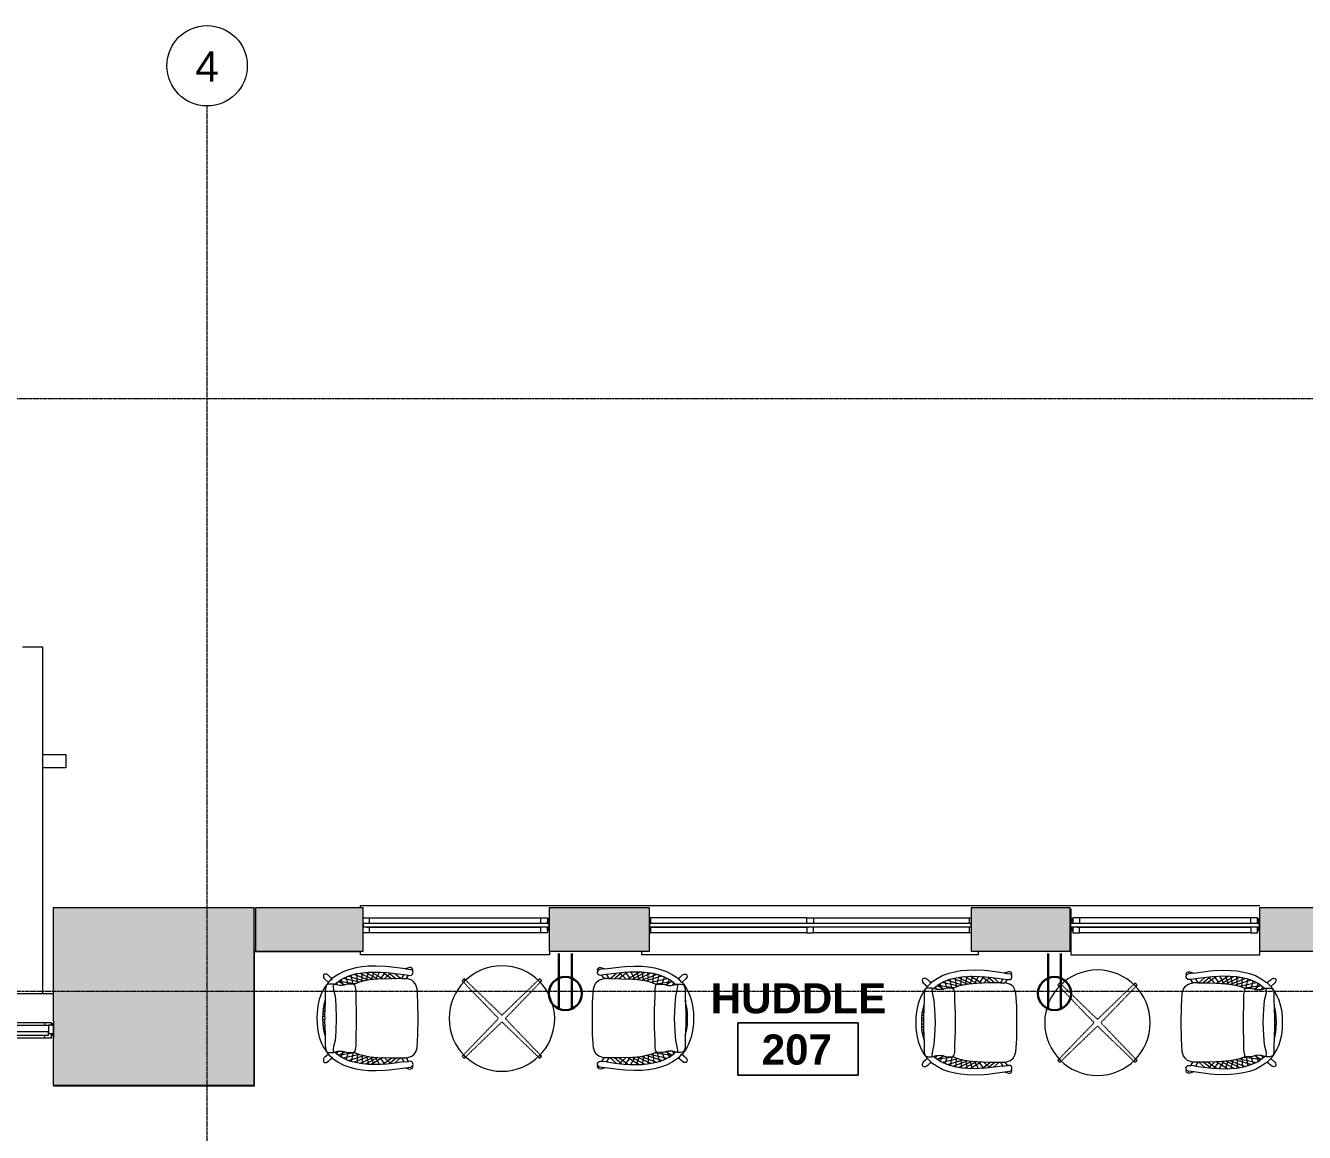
# Model space of a CAD drawing. Header units: inches. Extents: x 29752 to 31446, y 4278 to 5722.
# Drawn here: x 30142.2 to 30523.9, y 5391.6 to 5722.1 of the extents above; entities that cross this region are included whole.
import ezdxf

# ---------------------------------------------------------------- set-up
doc = ezdxf.new("R2010")
doc.units = ezdxf.units.IN
doc.header["$MEASUREMENT"] = 0
doc.linetypes.add('Dash', pattern=[0.25, 0.125, -0.125])
doc.linetypes.add('Grid Line 1_2_', pattern=[0.875, 0.5, -0.125, 0.125, -0.125])
for name, color, linetype, lineweight in [('1900 Duke Street_2nd Flr_LINKED_dwg', 8, 'Continuous', 9), ('A-ANNO-NOTE', 131, 'Continuous', 30), ('A-AREA-IDEN', 2, 'Continuous', 9), ('A-GLAZ-CURT', 52, 'Continuous', 9), ('A-GLAZ-CWMG', 51, 'Continuous', 9), ('A-WALL', 113, 'Continuous', 13), ('A-WALL-PATT', 111, 'Continuous', 13), ('AE-GLAZING', 7, 'Continuous', 9), ('AE-Overhead', 7, 'Continuous', 9), ('AE-SILL', 7, 'Continuous', 9), ('AE-WALLS-PATT', 7, 'Continuous', 9), ('AE-WALLS-TENANT', 7, 'Continuous', 9), ('I-FURN', 30, 'Continuous', 9), ('I-FURN-HDLN', 30, 'Dash', 9), ('S-GRID', 1, 'Continuous', 9), ('S-GRID-IDEN', 1, 'Continuous', 9)]:
    doc.layers.add(name, color=color, linetype=linetype, lineweight=lineweight)
doc.styles.add('Swis721 Lt BT', font='swissl.ttf', dxfattribs={"height": 9})
doc.styles.add('Swis721 Lt BT_B', font='', dxfattribs={"height": 9})
doc.styles.get('Swis721 Lt BT_B').set_extended_font_data('Swis721 Lt BT', bold=True)

# ---------------------------------------------------------------- blocks, each defined once
blk = doc.blocks.new('1900 Duke Street_2nd Flr_LINKED_dwg-5565117-FIRST FLOOR POWER _ SIGNAL')
at = {"layer": 'AE-WALLS-PATT'}
blk.add_hatch(color=256, dxfattribs=at).paths.add_polyline_path([(1097.81, 1026.7), (1111.94, 1026.7), (1111.94, 1066.87), (1112.25, 1066.92), (1112.25, 1079.62), (1111.88, 1079.62), (1111.85, 1026.92), (1052, 1026.92), (1052, 1026.7), (1091.63, 1026.7)], flags=0)
h = blk.add_hatch(color=256, dxfattribs=at)
h.paths.add_polyline_path([(1328, 1066.87), (1355.62, 1066.87), (1355.62, 1074.17), (1355.47, 1074.17), (1355.47, 1066.92), (1328, 1066.92)], flags=0)
h.paths.add_polyline_path([(1355.47, 1075.17), (1355.62, 1075.17), (1355.62, 1079.62), (1355.47, 1079.62)], flags=0)
at = {"layer": 'AE-GLAZING'}
for p, q in [((1144.38, 1076.87), (1146.25, 1076.87)), ((1278.81, 1076.87), (1325.38, 1076.87)), ((1145.5, 1074.12), (1146.25, 1074.12)), ((1198.13, 1074.12), (1197.38, 1074.12)), ((1199.4, 1075.17), (1199.92, 1075.17)), ((1199.72, 1074.17), (1199.4, 1073.06)), ((1199.92, 1073.34), (1199.69, 1074.17)), ((1230.25, 1074.12), (1229.88, 1074.12)), ((1325.88, 1074.12), (1325.38, 1074.12)), ((1356.22, 1075.17), (1355.62, 1075.17)), ((1355.94, 1074.17), (1355.62, 1073.06)), ((1355.91, 1074.17), (1356.22, 1073.06)), ((1357.5, 1074.12), (1358.25, 1074.12)), ((1410.13, 1074.12), (1409.38, 1074.12)), ((1411.4, 1075.17), (1411.9, 1075.17)), ((1411.72, 1074.17), (1411.4, 1073.06)), ((1411.9, 1073.42), (1411.69, 1074.17)), ((1146.25, 1072.37), (1144.38, 1072.37)), ((1276.81, 1072.37), (1230.25, 1072.37)), ((1409.38, 1072.37), (1411.38, 1072.37)), ((1051.58, 1042.33), (1051.4, 1041.72)), ((1052, 1041.72), (1051.83, 1042.33)), ((1049.38, 1041.03), (1051.38, 1041.03))]:
    blk.add_line(p, q, dxfattribs=at)
at = {"layer": 'AE-GLAZING', "flags": 128}
for points in [[(1146.25, 1075.17), (1146.25, 1076.87), (1197.38, 1076.87), (1197.38, 1075.17)], [(1197.38, 1076.87), (1199.38, 1076.87), (1199.38, 1075.17)], [(1230.25, 1075.17), (1230.25, 1076.87), (1229.88, 1076.87)], [(1276.81, 1075.17), (1276.81, 1076.87), (1230.25, 1076.87)], [(1276.81, 1076.87), (1278.81, 1076.87), (1278.81, 1075.17)], [(1325.38, 1075.17), (1325.38, 1076.87), (1325.88, 1076.87)], [(1358.25, 1076.87), (1356.25, 1076.87), (1356.25, 1075.17)], [(1409.38, 1075.17), (1409.38, 1076.87), (1358.25, 1076.87), (1358.25, 1075.17)], [(1411.38, 1075.17), (1411.38, 1076.87), (1409.38, 1076.87)], [(1199.38, 1074.17), (1199.38, 1072.37), (1197.38, 1072.37), (1146.25, 1072.37), (1146.25, 1074.12), (1197.38, 1074.12), (1197.38, 1072.37)], [(1199.92, 1073.06), (1199.4, 1073.06), (1199.4, 1074.17)], [(1229.88, 1072.37), (1230.25, 1072.37), (1230.25, 1074.12), (1276.81, 1074.12), (1277.31, 1074.12)], [(1276.81, 1074.12), (1276.81, 1072.37), (1278.81, 1072.37), (1278.81, 1074.12)], [(1325.38, 1072.37), (1325.38, 1074.12), (1278.81, 1074.12), (1278.31, 1074.12)], [(1355.62, 1074.17), (1355.62, 1073.06), (1356.22, 1073.06), (1356.22, 1074.17)], [(1356.25, 1074.17), (1356.25, 1072.37), (1358.25, 1072.37), (1358.25, 1074.12), (1409.38, 1074.12), (1409.38, 1072.37), (1358.25, 1072.37)], [(1411.9, 1073.06), (1411.4, 1073.06), (1411.4, 1074.17)], [(1325.88, 1072.37), (1325.38, 1072.37), (1278.81, 1072.37)], [(996.25, 1042.33), (996.25, 1041.03), (998.25, 1041.03), (1049.38, 1041.03), (1049.38, 1041.83)], [(1049.38, 1044.83), (1049.38, 1045.53), (998.25, 1045.53), (998.25, 1044.83)], [(1051.38, 1044.83), (1051.38, 1045.53), (1049.38, 1045.53)], [(1052, 1041.72), (1051.4, 1041.72), (1051.4, 1042.33)]]:
    blk.add_lwpolyline(points, dxfattribs=at)
for points in [[(1411.38, 1074.17), (1411.38, 1072.37)], [(1051.38, 1042.33), (1051.38, 1041.03)]]:
    blk.add_lwpolyline(points, close=True, dxfattribs=at)
at = {"layer": 'AE-GLAZING'}
for centre, start, end in [((1199.71, 1077.35), 237.6384, 289.7287), ((1199.71, 1077.18), 237.6384, 289.7287), ((1199.71, 1076.99), 237.6384, 289.7287), ((1355.91, 1077.35), 242.9414, 302.3616), ((1355.91, 1077.18), 242.9414, 302.3616), ((1355.91, 1076.99), 242.9414, 302.3616), ((1411.71, 1077.35), 237.6384, 287.7404), ((1411.71, 1077.18), 237.6384, 287.7404), ((1411.71, 1076.99), 237.6384, 287.7404), ((1199.71, 1076.76), 237.6384, 289.7287), ((1355.91, 1076.76), 242.9414, 302.3616), ((1411.71, 1076.76), 237.6384, 287.7404), ((1051.71, 1046), 237.6384, 297.0586), ((1051.71, 1045.84), 237.6384, 297.0586), ((1051.71, 1045.64), 237.6384, 297.0586), ((1051.71, 1045.42), 237.6384, 253.9341), ((1051.71, 1045.42), 286.438, 297.0586)]:
    blk.add_arc(centre, 0.631, start, end, dxfattribs=at)
for centre in [(1199.63, 1075.67), (1356, 1075.67)]:
    blk.add_ellipse(centre, major_axis=(0, 0.333), ratio=0.724983, dxfattribs=at)
for start_param, end_param in [(0, 4.876802), (5.083746, 6.283185)]:
    blk.add_ellipse((1411.68, 1075.67), major_axis=(0, 0.333), ratio=0.724983, start_param=start_param, end_param=end_param, dxfattribs=at)
at = {"layer": 'AE-Overhead', "flags": 128}
for points in [[(1042.69, 1157.79), (1048.69, 1157.79), (1048.69, 1054.28)], [(1048.69, 1125.64), (1055.69, 1125.64), (1055.69, 1121.64), (1048.69, 1121.64)]]:
    blk.add_lwpolyline(points, dxfattribs=at)
at = {"layer": 'AE-SILL'}
blk.add_line((995.81, 1054.28), (1051.88, 1054.28), dxfattribs=at)
at = {"layer": 'AE-SILL', "flags": 128}
for points in [[(1143.63, 1079.92), (1143.63, 1080.62), (1412, 1080.62)], [(1200, 1066.87), (1200, 1065.87), (1143.63, 1065.87), (1143.63, 1066.87)], [(1328, 1066.87), (1328, 1065.87), (1227.62, 1065.87), (1227.62, 1066.87)], [(1355.62, 1066.87), (1355.62, 1065.87), (1412, 1065.87), (1412, 1066.87)]]:
    blk.add_lwpolyline(points, dxfattribs=at)
at = {"layer": 'AE-WALLS-TENANT'}
for p, q in [((1112.25, 1079.62), (1111.88, 1079.62)), ((1355.62, 1074.17), (1355.62, 1066.87)), ((1227.62, 1066.87), (1200, 1066.87)), ((1355.62, 1066.87), (1328, 1066.87))]:
    blk.add_line(p, q, dxfattribs=at)
at = {"layer": 'AE-WALLS-TENANT', "flags": 128}
for points in [[(1355.47, 1079.62), (1355.62, 1079.62), (1355.62, 1075.17)], [(1111.94, 1026.7), (1111.94, 1066.87), (1143.63, 1066.87)], [(1471.94, 1061), (1471.94, 1040.75), (1443.69, 1040.75), (1443.69, 1066.87), (1412, 1066.87)], [(1052, 1026.92), (1052, 1026.7), (1111.94, 1026.7)]]:
    blk.add_lwpolyline(points, dxfattribs=at)
blk = doc.blocks.new('Table-Coffee-Teknion-BBCTC_Cosmos_Round-R2013 - 17 3_4_ High-6290376-FIRST FLOOR POWER _ SIGNAL')
at = {"layer": 'I-FURN'}
for p, q in [((-10.81, 11.45), (-11.24, 11.86)), ((11.24, 11.86), (10.81, 11.45)), ((-11.85, 11.25), (-11.44, 10.83)), ((11.44, 10.83), (11.85, 11.25)), ((-11.44, -10.83), (-11.85, -11.25)), ((-11.24, -11.86), (-10.81, -11.45)), ((11.81, -11.29), (11.41, -10.86)), ((10.82, -11.45), (11.24, -11.86))]:
    blk.add_line(p, q, dxfattribs=at)
for radius, start, end in [(15.75, 0, 180), (16.34, 133.4535, 136.4655), (15.75, 133.359, 136.5603), (16.34, 43.5345, 46.5404), (15.75, 43.4397, 46.635), (15.75, 180, 360), (16.34, 223.5345, 226.5404), (15.75, 223.4397, 226.635), (15.75, 313.3594, 316.3973), (16.34, 313.4535, 316.3027)]:
    blk.add_arc((0, 0), radius, start, end, dxfattribs=at)
at = {"layer": 'I-FURN-HDLN'}
for p, q in [((-11.24, 11.86), (-0.14, 1.13)), ((0.14, 1.13), (11.24, 11.86)), ((-1.13, 0.14), (-11.85, 11.25)), ((11.85, 11.25), (1.13, 0.14)), ((-11.85, -11.25), (-1.13, -0.13)), ((-0.14, -1.13), (-11.24, -11.86)), ((11.24, -11.86), (0.14, -1.14)), ((1.14, -0.14), (11.81, -11.29))]:
    blk.add_line(p, q, dxfattribs=at)
for centre, start, end in [((-1.29, 0), 319.2979, 41.4043), ((0, 1.29), 228.5957, 311.4043), ((1.29, 0), 138.6476, 223.7627), ((0, -1.29), 47.5735, 131.4196)]:
    blk.add_arc(centre, 0.206, start, end, dxfattribs=at)
blk = doc.blocks.new('HermanMiller_Collection_CrosshatchLoungeChair - Lounge Chair Ash Frame-6145814-FIRST FLOOR POWER _ SIGNAL')
at = {"layer": 'I-FURN'}
for p, q in [((-4.69, 15.44), (-6.56, 15.12)), ((-2.82, 15.61), (-4.69, 15.44)), ((-0.47, 15.65), (-2.82, 15.61)), ((2.19, 15.55), (-0.47, 15.65)), ((3.35, 15.46), (2.19, 15.55)), ((8.29, 14.83), (3.35, 15.46)), ((-16.19, 12.95), (-16.24, 12.58)), ((-16.24, 12.58), (-16.16, 12.24)), ((-16.06, 13.13), (-16.19, 12.95)), ((-16.16, 12.24), (-15.97, 11.91)), ((-15.88, 13.23), (-16.06, 13.13)), ((-15.97, 11.91), (-14.73, 10.77)), ((-15.57, 13.27), (-15.88, 13.23)), ((-15.3, 13.24), (-15.57, 13.27)), ((-14.89, 13), (-15.3, 13.24)), ((-14.41, 12.57), (-14.89, 13)), ((-14.09, 12.28), (-14.41, 12.57)), ((-14.11, 11.44), (-13.5, 11.98)), ((-14.09, 12.28), (-13.61, 11.86)), ((-13.5, 11.98), (-14.09, 12.28)), ((-13.38, 12.1), (-13.5, 11.98)), ((-11.84, 13.14), (-13.38, 12.1)), ((-12.28, 10.69), (-10.91, 11.67)), ((-10.11, 14.07), (-11.84, 13.14)), ((-10.32, 9.89), (-10.95, 11.64)), ((-10.91, 11.67), (-9.35, 12.45)), ((-5.5, 10.89), (-10.32, 11.96)), ((-8.33, 14.68), (-10.11, 14.07)), ((-8.84, 10.29), (-9.47, 12.39)), ((-9.35, 12.45), (-8, 12.96)), ((-8.74, 12.65), (-4.08, 11.2)), ((-6.56, 15.12), (-8.33, 14.68)), ((-8, 12.96), (-6.16, 13.41)), ((-7.37, 10.19), (-7.91, 12.98)), ((-2.66, 11.47), (-7.08, 13.18)), ((-6.07, 10.63), (-6.29, 13.38)), ((-6.16, 13.41), (-4.45, 13.68)), ((-5.4, 13.53), (-1.32, 11.62)), ((-4.75, 11.06), (-4.57, 13.66)), ((-4.45, 13.68), (-2.74, 13.83)), ((-2.35, 11.53), (-4.09, 11.2)), ((0.04, 11.74), (-3.65, 13.75)), ((-3.38, 11.33), (-2.81, 13.82)), ((-2.74, 13.83), (-0.72, 13.88)), ((-0.04, 11.74), (-2.35, 11.53)), ((-1.21, 13.87), (-1.99, 11.59)), ((1.47, 11.8), (-1.95, 13.85)), ((-0.72, 13.88), (0.89, 13.84)), ((0.54, 13.85), (-0.67, 11.72)), ((3.52, 11.88), (-0.04, 11.74)), ((2.14, 13.76), (0.76, 11.88)), ((0.89, 13.84), (2.65, 13.73)), ((1.53, 13.8), (4.14, 11.89)), ((3.91, 13.59), (2.02, 11.82)), ((2.65, 13.73), (4.43, 13.53)), ((3.31, 13.65), (5.45, 11.89)), ((7.07, 11.9), (3.52, 11.88)), ((4.43, 13.53), (7.79, 13.1)), ((6.74, 11.9), (4.95, 13.46)), ((7.79, 13.1), (7.07, 11.9)), ((7.07, 11.9), (8.52, 11.91)), ((7.79, 13.1), (9.15, 12.93)), ((9.45, 15.21), (8.29, 14.83)), ((8.29, 14.83), (9.88, 14.63)), ((8.52, 11.91), (9.15, 12.93)), ((8.64, 11.91), (8.52, 11.91)), ((10.13, 11.42), (8.64, 11.91)), ((9.15, 12.93), (9.63, 12.87)), ((9.94, 15.19), (9.45, 15.21)), ((9.63, 12.87), (10.01, 12.94)), ((10.18, 14.49), (9.88, 14.63)), ((10.19, 15.06), (9.94, 15.19)), ((10.01, 12.94), (10.35, 13.24)), ((10.18, 14.49), (10.4, 14.2)), ((10.33, 14.95), (10.19, 15.06)), ((10.4, 14.88), (10.33, 14.95)), ((10.35, 13.24), (10.49, 13.54)), ((10.5, 14.53), (10.4, 14.88)), ((10.4, 14.2), (10.49, 14.47)), ((10.42, 14.16), (10.4, 14.2)), ((10.52, 13.86), (10.42, 14.16)), ((10.49, 14.47), (10.5, 14.53)), ((10.49, 13.54), (10.52, 13.86)), ((-16.57, 8.01), (-16.99, 7.03)), ((-16.27, 8.56), (-16.57, 8.01)), ((-15.65, 9.61), (-16.27, 8.56)), ((-15.64, 8.76), (-15.67, 8.36)), ((-15.67, 8.36), (-15.67, 6.5)), ((-14.85, 10.65), (-15.65, 9.61)), ((-15.53, 9.43), (-15.64, 8.76)), ((-15.3, 10.01), (-15.53, 9.43)), ((-15.03, 10.16), (-15.3, 10.01)), ((-14.38, 10.28), (-15.03, 10.16)), ((-14.73, 10.77), (-14.85, 10.65)), ((-14.73, 10.77), (-14.11, 11.44)), ((-13.68, 10.3), (-14.38, 10.28)), ((-13.37, 10.29), (-13.68, 10.3)), ((-13, 10.22), (-13.37, 10.29)), ((-13.26, 10.03), (-13.37, 9.84)), ((-13.37, 9.84), (-13.37, 9.58)), ((-13.37, 9.58), (-13.32, 9.2)), ((-13.32, 9.2), (-13.2, 8.52)), ((-13.03, 10.17), (-13.26, 10.03)), ((-13.2, 8.52), (-12.77, 6.65)), ((-12.87, 10.2), (-13.03, 10.17)), ((-13, 10.22), (-12.84, 10.17)), ((-12.84, 10.17), (-12.28, 10.69)), ((-11.91, 9.91), (-12.84, 10.17)), ((-12.25, 10.01), (-12.74, 10.27)), ((-11.93, 9.95), (-12.31, 10.66)), ((-11.38, 9.88), (-11.91, 9.91)), ((-11.75, 11.07), (-9.83, 10.06)), ((-6.69, 10.39), (-11.75, 11.07)), ((-10.62, 9.86), (-11.38, 9.88)), ((-10.13, 9.95), (-10.62, 9.86)), ((-9.58, 10.15), (-10.13, 9.95)), ((-8.94, 10.29), (-9.58, 10.15)), ((-8.25, 10.3), (-8.94, 10.29)), ((-7.24, 10.18), (-8.25, 10.3)), ((-5.43, 10.88), (-7.24, 10.18)), ((-7.24, 10.18), (-6.98, 10.03)), ((-6.98, 10.03), (-6.87, 9.81)), ((-6.87, 9.81), (-6.73, 9.43)), ((-6.73, 9.43), (-6.63, 8.77)), ((-6.63, 8.77), (-6.6, 8.38)), ((-6.6, 8.38), (-6.6, 6.33)), ((-4.09, 11.2), (-5.43, 10.88)), ((10.87, 10.76), (10.13, 11.42)), ((11.32, 10.05), (10.87, 10.76)), ((11.7, 8.85), (11.32, 10.05)), ((11.95, 4.92), (11.7, 8.85)), ((-17.88, 3.83), (-18.12, 1.72)), ((-17.46, 5.72), (-17.88, 3.83)), ((-16.99, 7.03), (-17.46, 5.72)), ((-16.25, 2.86), (-16.02, 4.13)), ((-16.08, 3.83), (-15.76, 3.96)), ((-16.02, 4.13), (-15.71, 5.33)), ((-15.73, 4.72), (-15.86, 0.91)), ((-15.83, 4.87), (-15.73, 4.77)), ((-15.67, 6.5), (-15.73, 4.72)), ((-15.71, 5.33), (-15.73, 4.72)), ((-12.77, 6.65), (-12.57, 3.99)), ((-12.57, 3.99), (-12.39, 0.06)), ((-6.6, 6.33), (-6.53, 5.07)), ((-6.53, 5.07), (-6.46, 2.33)), ((12.01, 0.06), (11.95, 4.92)), ((-18.12, 1.72), (-18.15, 0.06)), ((-18.15, 0.06), (-18.12, -1.59)), ((-16.41, 0.06), (-16.35, 1.59)), ((-16.35, -1.47), (-16.41, 0.06)), ((-15.85, 0.65), (-16.39, 0.45)), ((-16.36, 1.47), (-15.85, 1.15)), ((-16.35, 1.59), (-16.25, 2.86)), ((-16.31, 2.11), (-15.81, 2.35)), ((-16.18, 3.23), (-15.79, 2.95)), ((-15.86, 0.91), (-15.84, 0.06)), ((-15.84, 0.06), (-15.86, -0.78)), ((-12.39, 0.06), (-12.57, -3.87)), ((-6.46, 2.33), (-6.43, 0.06)), ((-6.43, 0.06), (-6.46, -2.21)), ((11.95, -4.8), (12.01, 0.06)), ((-18.12, -1.59), (-17.88, -3.71)), ((-17.88, -3.71), (-17.46, -5.6)), ((-15.85, -0.53), (-16.39, -0.33)), ((-16.36, -1.35), (-15.85, -1.03)), ((-16.25, -2.74), (-16.35, -1.47)), ((-16.31, -1.99), (-15.81, -2.23)), ((-16.02, -4.01), (-16.25, -2.74)), ((-16.18, -3.11), (-15.79, -2.82)), ((-16.08, -3.71), (-15.76, -3.84)), ((-15.86, -0.78), (-15.73, -4.6)), ((-6.46, -2.21), (-6.53, -4.94)), ((-17.46, -5.6), (-16.99, -6.91)), ((-16.99, -6.91), (-16.57, -7.88)), ((-15.71, -5.21), (-16.02, -4.01)), ((-15.83, -4.74), (-15.73, -4.64)), ((-15.73, -4.6), (-15.71, -5.21)), ((-15.71, -5.21), (-15.67, -6.38)), ((-15.67, -6.38), (-15.67, -8.24)), ((-12.77, -6.52), (-13.2, -8.39)), ((-12.57, -3.87), (-12.77, -6.52)), ((-6.53, -4.94), (-6.6, -6.21)), ((-6.6, -6.21), (-6.6, -8.25)), ((11.7, -8.73), (11.95, -4.8)), ((-16.57, -7.88), (-16.27, -8.44)), ((-16.27, -8.44), (-15.65, -9.49)), ((-14.73, -10.65), (-15.97, -11.79)), ((-15.67, -8.24), (-15.64, -8.63)), ((-15.65, -9.49), (-14.85, -10.52)), ((-15.64, -8.63), (-15.53, -9.31)), ((-15.53, -9.31), (-15.3, -9.89)), ((-15.3, -9.89), (-15.03, -10.04)), ((-15.03, -10.04), (-14.38, -10.15)), ((-14.85, -10.52), (-14.73, -10.65)), ((-14.11, -11.32), (-14.73, -10.65)), ((-14.38, -10.15), (-13.68, -10.18)), ((-13.5, -11.86), (-14.11, -11.32)), ((-13.68, -10.18), (-13.37, -10.16)), ((-13.32, -9.08), (-13.37, -9.45)), ((-13.37, -9.45), (-13.37, -9.72)), ((-13.37, -9.72), (-13.26, -9.91)), ((-13.37, -10.16), (-13, -10.1)), ((-13.2, -8.39), (-13.32, -9.08)), ((-13.26, -9.91), (-13.03, -10.05)), ((-13.03, -10.05), (-12.87, -10.08)), ((-12.84, -10.05), (-11.91, -9.79)), ((-12.28, -10.57), (-12.84, -10.05)), ((-12.25, -9.89), (-12.74, -10.15)), ((-11.93, -9.83), (-12.31, -10.54)), ((-10.91, -11.55), (-12.28, -10.57)), ((-11.91, -9.79), (-11.38, -9.76)), ((-11.75, -10.94), (-9.83, -9.94)), ((-6.69, -10.27), (-11.75, -10.94)), ((-11.38, -9.76), (-10.62, -9.74)), ((-10.32, -9.77), (-10.95, -11.52)), ((-10.62, -9.74), (-10.13, -9.82)), ((-5.5, -10.76), (-10.32, -11.84)), ((-10.13, -9.82), (-9.58, -10.03)), ((-9.58, -10.03), (-8.94, -10.17)), ((-8.84, -10.17), (-9.47, -12.27)), ((-8.94, -10.17), (-8.25, -10.18)), ((-8.74, -12.53), (-4.08, -11.08)), ((-8.25, -10.18), (-7.24, -10.05)), ((-7.37, -10.07), (-7.91, -12.86)), ((-6.98, -9.91), (-7.24, -10.05)), ((-7.24, -10.05), (-5.43, -10.76)), ((-2.66, -11.35), (-7.08, -13.06)), ((-6.87, -9.68), (-6.98, -9.91)), ((-6.73, -9.31), (-6.87, -9.68)), ((-6.63, -8.65), (-6.73, -9.31)), ((-6.6, -8.25), (-6.63, -8.65)), ((-6.07, -10.51), (-6.29, -13.25)), ((-5.43, -10.76), (-4.09, -11.07)), ((-4.75, -10.94), (-4.57, -13.54)), ((-4.09, -11.07), (-2.35, -11.41)), ((-3.38, -11.21), (-2.81, -13.7)), ((-2.35, -11.41), (-0.04, -11.62)), ((8.64, -11.78), (10.13, -11.29)), ((10.13, -11.29), (10.87, -10.64)), ((10.87, -10.64), (11.32, -9.93)), ((11.32, -9.93), (11.7, -8.73)), ((-16.16, -12.12), (-16.24, -12.46)), ((-16.24, -12.46), (-16.19, -12.83)), ((-16.19, -12.83), (-16.06, -13.01)), ((-15.97, -11.79), (-16.16, -12.12)), ((-16.06, -13.01), (-15.88, -13.11)), ((-15.88, -13.11), (-15.57, -13.14)), ((-15.57, -13.14), (-15.3, -13.12)), ((-15.3, -13.12), (-14.89, -12.88)), ((-14.89, -12.88), (-14.41, -12.45)), ((-14.41, -12.45), (-14.09, -12.16)), ((-14.09, -12.16), (-13.61, -11.74)), ((-14.09, -12.16), (-13.5, -11.86)), ((-13.5, -11.86), (-13.38, -11.97)), ((-13.38, -11.97), (-11.84, -13.02)), ((-11.84, -13.02), (-10.11, -13.94)), ((-9.35, -12.33), (-10.91, -11.55)), ((-10.11, -13.94), (-8.33, -14.56)), ((-8, -12.83), (-9.35, -12.33)), ((-8.33, -14.56), (-6.56, -15)), ((-6.16, -13.28), (-8, -12.83)), ((-6.56, -15), (-4.69, -15.31)), ((-4.45, -13.56), (-6.16, -13.28)), ((-5.4, -13.41), (-1.32, -11.5)), ((-2.74, -13.71), (-4.45, -13.56)), ((0.04, -11.62), (-3.65, -13.63)), ((-0.72, -13.76), (-2.74, -13.71)), ((-1.21, -13.75), (-1.99, -11.46)), ((1.47, -11.68), (-1.95, -13.73)), ((0.89, -13.71), (-0.72, -13.76)), ((0.54, -13.72), (-0.67, -11.6)), ((-0.04, -11.62), (3.52, -11.76)), ((2.14, -13.64), (0.76, -11.76)), ((2.65, -13.61), (0.89, -13.71)), ((1.53, -13.68), (4.14, -11.76)), ((3.91, -13.46), (2.02, -11.7)), ((4.43, -13.4), (2.65, -13.61)), ((3.31, -13.53), (5.45, -11.77)), ((3.35, -15.33), (8.29, -14.71)), ((3.52, -11.76), (7.07, -11.78)), ((7.79, -12.98), (4.43, -13.4)), ((6.74, -11.78), (4.95, -13.34)), ((7.07, -11.78), (8.52, -11.78)), ((7.07, -11.78), (7.79, -12.98)), ((7.79, -12.98), (9.15, -12.81)), ((8.29, -14.71), (9.88, -14.51)), ((8.29, -14.71), (9.45, -15.08)), ((9.15, -12.81), (8.52, -11.78)), ((8.52, -11.78), (8.64, -11.78)), ((9.63, -12.75), (9.15, -12.81)), ((9.45, -15.08), (9.94, -15.07)), ((10.01, -12.82), (9.63, -12.75)), ((10.18, -14.37), (9.88, -14.51)), ((9.94, -15.07), (10.19, -14.93)), ((10.35, -13.11), (10.01, -12.82)), ((10.42, -14.04), (10.18, -14.37)), ((10.19, -14.93), (10.33, -14.83)), ((10.33, -14.83), (10.4, -14.76)), ((10.49, -13.42), (10.35, -13.11)), ((10.4, -14.07), (10.42, -14.04)), ((10.49, -14.35), (10.4, -14.07)), ((10.4, -14.76), (10.5, -14.41)), ((10.42, -14.04), (10.52, -13.74)), ((10.52, -13.74), (10.49, -13.42)), ((10.5, -14.41), (10.49, -14.35)), ((-4.69, -15.31), (-2.82, -15.48)), ((-2.82, -15.48), (-0.47, -15.53)), ((-0.47, -15.53), (2.19, -15.43)), ((2.19, -15.43), (3.35, -15.33))]:
    blk.add_line(p, q, dxfattribs=at)
blk = doc.blocks.new('HermanMiller_Collection_CrosshatchLoungeChair - Lounge Chair Ash Frame-6145815-FIRST FLOOR POWER _ SIGNAL')
at = {"layer": 'I-FURN'}
for p, q in [((-6.56, 15), (-4.69, 15.31)), ((-4.69, 15.31), (-2.82, 15.48)), ((-2.82, 15.48), (-0.47, 15.53)), ((-0.47, 15.53), (2.19, 15.43)), ((2.19, 15.43), (3.35, 15.33)), ((3.35, 15.33), (8.29, 14.71)), ((-16.24, 12.46), (-16.19, 12.83)), ((-16.16, 12.12), (-16.24, 12.46)), ((-16.19, 12.83), (-16.06, 13.01)), ((-15.97, 11.79), (-16.16, 12.12)), ((-16.06, 13.01), (-15.88, 13.11)), ((-14.73, 10.65), (-15.97, 11.79)), ((-15.88, 13.11), (-15.57, 13.14)), ((-15.57, 13.14), (-15.3, 13.12)), ((-15.3, 13.12), (-14.89, 12.88)), ((-14.89, 12.88), (-14.41, 12.45)), ((-14.41, 12.45), (-14.09, 12.16)), ((-13.5, 11.86), (-14.11, 11.32)), ((-14.09, 12.16), (-13.61, 11.74)), ((-14.09, 12.16), (-13.5, 11.86)), ((-13.5, 11.86), (-13.38, 11.97)), ((-13.38, 11.97), (-11.84, 13.02)), ((-10.91, 11.55), (-12.28, 10.57)), ((-11.84, 13.02), (-10.11, 13.94)), ((-10.32, 9.77), (-10.95, 11.52)), ((-9.35, 12.33), (-10.91, 11.55)), ((-5.5, 10.76), (-10.32, 11.84)), ((-10.11, 13.94), (-8.33, 14.56)), ((-8.84, 10.17), (-9.47, 12.27)), ((-8, 12.83), (-9.35, 12.33)), ((-8.74, 12.53), (-4.08, 11.08)), ((-8.33, 14.56), (-6.56, 15)), ((-6.16, 13.28), (-8, 12.83)), ((-7.37, 10.07), (-7.91, 12.86)), ((-2.66, 11.35), (-7.08, 13.06)), ((-6.07, 10.51), (-6.29, 13.25)), ((-4.45, 13.56), (-6.16, 13.28)), ((-5.4, 13.41), (-1.32, 11.5)), ((-4.75, 10.94), (-4.57, 13.54)), ((-2.74, 13.71), (-4.45, 13.56)), ((0.04, 11.62), (-3.65, 13.63)), ((-3.38, 11.21), (-2.81, 13.7)), ((-0.72, 13.76), (-2.74, 13.71)), ((-2.35, 11.41), (-0.04, 11.62)), ((-1.21, 13.75), (-1.99, 11.46)), ((1.47, 11.68), (-1.95, 13.73)), ((0.89, 13.71), (-0.72, 13.76)), ((0.54, 13.72), (-0.67, 11.6)), ((-0.04, 11.62), (3.52, 11.76)), ((2.14, 13.64), (0.76, 11.76)), ((2.65, 13.61), (0.89, 13.71)), ((1.53, 13.68), (4.14, 11.76)), ((3.91, 13.46), (2.02, 11.7)), ((4.43, 13.4), (2.65, 13.61)), ((3.31, 13.53), (5.45, 11.77)), ((3.52, 11.76), (7.07, 11.78)), ((7.79, 12.98), (4.43, 13.4)), ((6.74, 11.78), (4.95, 13.34)), ((7.07, 11.78), (7.79, 12.98)), ((7.07, 11.78), (8.52, 11.78)), ((7.79, 12.98), (9.15, 12.81)), ((8.29, 14.71), (9.45, 15.08)), ((8.29, 14.71), (9.88, 14.51)), ((9.15, 12.81), (8.52, 11.78)), ((8.52, 11.78), (8.64, 11.78)), ((8.64, 11.78), (10.13, 11.29)), ((9.63, 12.75), (9.15, 12.81)), ((9.45, 15.08), (9.94, 15.07)), ((10.01, 12.82), (9.63, 12.75)), ((10.18, 14.37), (9.88, 14.51)), ((9.94, 15.07), (10.19, 14.93)), ((10.35, 13.11), (10.01, 12.82)), ((10.42, 14.04), (10.18, 14.37)), ((10.19, 14.93), (10.33, 14.83)), ((10.33, 14.83), (10.4, 14.76)), ((10.49, 13.42), (10.35, 13.11)), ((10.4, 14.76), (10.5, 14.41)), ((10.49, 14.35), (10.4, 14.07)), ((10.4, 14.07), (10.42, 14.04)), ((10.42, 14.04), (10.52, 13.74)), ((10.5, 14.41), (10.49, 14.35)), ((10.52, 13.74), (10.49, 13.42)), ((-16.99, 6.91), (-16.57, 7.88)), ((-16.57, 7.88), (-16.27, 8.44)), ((-16.27, 8.44), (-15.65, 9.49)), ((-15.67, 8.24), (-15.64, 8.63)), ((-15.67, 6.38), (-15.67, 8.24)), ((-15.65, 9.49), (-14.85, 10.52)), ((-15.64, 8.63), (-15.53, 9.31)), ((-15.53, 9.31), (-15.3, 9.89)), ((-15.3, 9.89), (-15.03, 10.04)), ((-15.03, 10.04), (-14.38, 10.15)), ((-14.85, 10.52), (-14.73, 10.65)), ((-14.11, 11.32), (-14.73, 10.65)), ((-14.38, 10.15), (-13.68, 10.18)), ((-13.68, 10.18), (-13.37, 10.16)), ((-13.37, 10.16), (-13, 10.1)), ((-13.37, 9.72), (-13.26, 9.91)), ((-13.37, 9.45), (-13.37, 9.72)), ((-13.32, 9.08), (-13.37, 9.45)), ((-13.2, 8.39), (-13.32, 9.08)), ((-13.26, 9.91), (-13.03, 10.05)), ((-12.77, 6.52), (-13.2, 8.39)), ((-13.03, 10.05), (-12.87, 10.08)), ((-12.28, 10.57), (-12.84, 10.05)), ((-12.84, 10.05), (-11.91, 9.79)), ((-12.25, 9.89), (-12.74, 10.15)), ((-11.93, 9.83), (-12.31, 10.54)), ((-11.91, 9.79), (-11.38, 9.76)), ((-6.69, 10.27), (-11.75, 10.94)), ((-11.75, 10.94), (-9.83, 9.94)), ((-11.38, 9.76), (-10.62, 9.74)), ((-10.62, 9.74), (-10.13, 9.82)), ((-10.13, 9.82), (-9.58, 10.03)), ((-9.58, 10.03), (-8.94, 10.17)), ((-8.94, 10.17), (-8.25, 10.18)), ((-8.25, 10.18), (-7.24, 10.05)), ((-7.24, 10.05), (-5.43, 10.76)), ((-6.98, 9.91), (-7.24, 10.05)), ((-6.87, 9.68), (-6.98, 9.91)), ((-6.73, 9.31), (-6.87, 9.68)), ((-6.63, 8.65), (-6.73, 9.31)), ((-6.6, 8.25), (-6.63, 8.65)), ((-6.6, 6.21), (-6.6, 8.25)), ((-5.43, 10.76), (-4.09, 11.07)), ((-4.09, 11.07), (-2.35, 11.41)), ((10.13, 11.29), (10.87, 10.64)), ((10.87, 10.64), (11.32, 9.93)), ((11.32, 9.93), (11.7, 8.73)), ((11.7, 8.73), (11.95, 4.8)), ((-17.88, 3.71), (-17.46, 5.6)), ((-17.46, 5.6), (-16.99, 6.91)), ((-16.02, 4.01), (-16.25, 2.74)), ((-16.08, 3.71), (-15.76, 3.84)), ((-15.71, 5.21), (-16.02, 4.01)), ((-15.86, 0.78), (-15.73, 4.6)), ((-15.83, 4.74), (-15.73, 4.64)), ((-15.73, 4.6), (-15.71, 5.21)), ((-15.71, 5.21), (-15.67, 6.38)), ((-12.57, 3.87), (-12.77, 6.52)), ((-12.39, -0.06), (-12.57, 3.87)), ((-6.53, 4.94), (-6.6, 6.21)), ((-6.46, 2.21), (-6.53, 4.94)), ((11.95, 4.8), (12.01, -0.06)), ((-18.15, -0.06), (-18.12, 1.59)), ((-18.12, 1.59), (-17.88, 3.71)), ((-16.35, 1.47), (-16.41, -0.06)), ((-15.85, 0.53), (-16.39, 0.33)), ((-16.36, 1.35), (-15.85, 1.03)), ((-16.25, 2.74), (-16.35, 1.47)), ((-16.31, 1.99), (-15.81, 2.23)), ((-16.18, 3.11), (-15.79, 2.82)), ((-15.84, -0.06), (-15.86, 0.78)), ((-6.43, -0.06), (-6.46, 2.21)), ((-18.12, -1.72), (-18.15, -0.06)), ((-17.88, -3.83), (-18.12, -1.72)), ((-16.41, -0.06), (-16.35, -1.59)), ((-15.85, -0.65), (-16.39, -0.45)), ((-16.36, -1.47), (-15.85, -1.15)), ((-16.35, -1.59), (-16.25, -2.86)), ((-16.31, -2.11), (-15.81, -2.35)), ((-16.25, -2.86), (-16.02, -4.13)), ((-16.18, -3.23), (-15.79, -2.95)), ((-15.86, -0.91), (-15.84, -0.06)), ((-15.73, -4.72), (-15.86, -0.91)), ((-12.57, -3.99), (-12.39, -0.06)), ((-6.53, -5.07), (-6.46, -2.33)), ((-6.46, -2.33), (-6.43, -0.06)), ((12.01, -0.06), (11.95, -4.92)), ((-17.46, -5.72), (-17.88, -3.83)), ((-16.99, -7.03), (-17.46, -5.72)), ((-16.57, -8.01), (-16.99, -7.03)), ((-16.08, -3.83), (-15.76, -3.96)), ((-16.02, -4.13), (-15.71, -5.33)), ((-15.83, -4.87), (-15.73, -4.77)), ((-15.67, -6.5), (-15.73, -4.72)), ((-15.71, -5.33), (-15.73, -4.72)), ((-15.67, -8.36), (-15.67, -6.5)), ((-13.2, -8.52), (-12.77, -6.65)), ((-12.77, -6.65), (-12.57, -3.99)), ((-6.6, -6.33), (-6.53, -5.07)), ((-6.6, -8.38), (-6.6, -6.33)), ((11.95, -4.92), (11.7, -8.85)), ((-16.27, -8.56), (-16.57, -8.01)), ((-15.65, -9.61), (-16.27, -8.56)), ((-15.97, -11.91), (-14.73, -10.77)), ((-15.64, -8.76), (-15.67, -8.36)), ((-14.85, -10.65), (-15.65, -9.61)), ((-15.53, -9.43), (-15.64, -8.76)), ((-15.3, -10.01), (-15.53, -9.43)), ((-15.03, -10.16), (-15.3, -10.01)), ((-14.38, -10.28), (-15.03, -10.16)), ((-14.73, -10.77), (-14.85, -10.65)), ((-14.73, -10.77), (-14.11, -11.44)), ((-13.68, -10.3), (-14.38, -10.28)), ((-14.11, -11.44), (-13.5, -11.98)), ((-13.37, -10.29), (-13.68, -10.3)), ((-13.37, -9.58), (-13.32, -9.2)), ((-13.37, -9.84), (-13.37, -9.58)), ((-13.26, -10.03), (-13.37, -9.84)), ((-13, -10.22), (-13.37, -10.29)), ((-13.32, -9.2), (-13.2, -8.52)), ((-13.03, -10.17), (-13.26, -10.03)), ((-12.87, -10.2), (-13.03, -10.17)), ((-13, -10.22), (-12.84, -10.17)), ((-11.91, -9.91), (-12.84, -10.17)), ((-12.84, -10.17), (-12.28, -10.69)), ((-12.25, -10.01), (-12.74, -10.27)), ((-11.93, -9.95), (-12.31, -10.66)), ((-12.28, -10.69), (-10.91, -11.67)), ((-11.38, -9.88), (-11.91, -9.91)), ((-11.75, -11.07), (-9.83, -10.06)), ((-6.69, -10.39), (-11.75, -11.07)), ((-10.62, -9.86), (-11.38, -9.88)), ((-10.32, -9.89), (-10.95, -11.64)), ((-10.13, -9.95), (-10.62, -9.86)), ((-5.5, -10.89), (-10.32, -11.96)), ((-9.58, -10.15), (-10.13, -9.95)), ((-8.94, -10.29), (-9.58, -10.15)), ((-8.84, -10.29), (-9.47, -12.39)), ((-8.25, -10.3), (-8.94, -10.29)), ((-8.74, -12.65), (-4.08, -11.2)), ((-7.24, -10.18), (-8.25, -10.3)), ((-7.37, -10.19), (-7.91, -12.98)), ((-7.24, -10.18), (-6.98, -10.03)), ((-5.43, -10.88), (-7.24, -10.18)), ((-6.98, -10.03), (-6.87, -9.81)), ((-6.87, -9.81), (-6.73, -9.43)), ((-6.73, -9.43), (-6.63, -8.77)), ((-6.63, -8.77), (-6.6, -8.38)), ((-6.07, -10.63), (-6.29, -13.38)), ((-4.09, -11.2), (-5.43, -10.88)), ((-4.75, -11.06), (-4.57, -13.66)), ((-2.35, -11.53), (-4.09, -11.2)), ((-3.38, -11.33), (-2.81, -13.82)), ((10.13, -11.42), (8.64, -11.91)), ((10.87, -10.76), (10.13, -11.42)), ((11.32, -10.05), (10.87, -10.76)), ((11.7, -8.85), (11.32, -10.05)), ((-16.24, -12.58), (-16.16, -12.24)), ((-16.19, -12.95), (-16.24, -12.58)), ((-16.06, -13.13), (-16.19, -12.95)), ((-16.16, -12.24), (-15.97, -11.91)), ((-15.88, -13.23), (-16.06, -13.13)), ((-15.57, -13.27), (-15.88, -13.23)), ((-15.3, -13.24), (-15.57, -13.27)), ((-14.89, -13), (-15.3, -13.24)), ((-14.41, -12.57), (-14.89, -13)), ((-14.09, -12.28), (-14.41, -12.57)), ((-14.09, -12.28), (-13.61, -11.86)), ((-13.5, -11.98), (-14.09, -12.28)), ((-13.38, -12.1), (-13.5, -11.98)), ((-11.84, -13.14), (-13.38, -12.1)), ((-10.11, -14.07), (-11.84, -13.14)), ((-10.91, -11.67), (-9.35, -12.45)), ((-8.33, -14.68), (-10.11, -14.07)), ((-9.35, -12.45), (-8, -12.96)), ((-6.56, -15.12), (-8.33, -14.68)), ((-8, -12.96), (-6.16, -13.41)), ((-2.66, -11.47), (-7.08, -13.18)), ((-4.69, -15.44), (-6.56, -15.12)), ((-6.16, -13.41), (-4.45, -13.68)), ((-5.4, -13.53), (-1.32, -11.62)), ((-4.45, -13.68), (-2.74, -13.83)), ((0.04, -11.74), (-3.65, -13.75)), ((-2.74, -13.83), (-0.72, -13.88)), ((-0.04, -11.74), (-2.35, -11.53)), ((-1.21, -13.87), (-1.99, -11.59)), ((1.47, -11.8), (-1.95, -13.85)), ((-0.72, -13.88), (0.89, -13.84)), ((0.54, -13.85), (-0.67, -11.72)), ((3.52, -11.88), (-0.04, -11.74)), ((2.14, -13.76), (0.76, -11.88)), ((0.89, -13.84), (2.65, -13.73)), ((1.53, -13.8), (4.14, -11.89)), ((3.91, -13.59), (2.02, -11.82)), ((2.65, -13.73), (4.43, -13.53)), ((3.31, -13.65), (5.45, -11.89)), ((8.29, -14.83), (3.35, -15.46)), ((7.07, -11.9), (3.52, -11.88)), ((4.43, -13.53), (7.79, -13.1)), ((6.74, -11.9), (4.95, -13.46)), ((7.07, -11.9), (8.52, -11.91)), ((7.79, -13.1), (7.07, -11.9)), ((7.79, -13.1), (9.15, -12.93)), ((8.29, -14.83), (9.88, -14.63)), ((9.45, -15.21), (8.29, -14.83)), ((8.52, -11.91), (9.15, -12.93)), ((8.64, -11.91), (8.52, -11.91)), ((9.15, -12.93), (9.63, -12.87)), ((9.94, -15.19), (9.45, -15.21)), ((9.63, -12.87), (10.01, -12.94)), ((10.18, -14.49), (9.88, -14.63)), ((10.19, -15.06), (9.94, -15.19)), ((10.01, -12.94), (10.35, -13.24)), ((10.18, -14.49), (10.4, -14.2)), ((10.33, -14.95), (10.19, -15.06)), ((10.4, -14.88), (10.33, -14.95)), ((10.35, -13.24), (10.49, -13.54)), ((10.42, -14.16), (10.4, -14.2)), ((10.4, -14.2), (10.49, -14.47)), ((10.5, -14.53), (10.4, -14.88)), ((10.52, -13.86), (10.42, -14.16)), ((10.49, -13.54), (10.52, -13.86)), ((10.49, -14.47), (10.5, -14.53)), ((-2.82, -15.61), (-4.69, -15.44)), ((-0.47, -15.65), (-2.82, -15.61)), ((2.19, -15.55), (-0.47, -15.65)), ((3.35, -15.46), (2.19, -15.55))]:
    blk.add_line(p, q, dxfattribs=at)
blk = doc.blocks.new('System Panel - Glazed-6062304-FIRST FLOOR POWER _ SIGNAL')
at = {"layer": 'A-GLAZ-CURT', "lineweight": 13}
for p, q in [((27.77, 1.75), (-27.77, 1.75)), ((-27.77, 1.75), (-27.77, 0.75)), ((-27.77, 0.75), (27.77, 0.75)), ((27.77, 0.75), (27.77, 1.75))]:
    blk.add_line(p, q, dxfattribs=at)
blk = doc.blocks.new('System Panel - Glazed-6062364-FIRST FLOOR POWER _ SIGNAL')
at = {"layer": 'A-GLAZ-CURT', "lineweight": 13}
for p, q in [((48, 1.75), (-48, 1.75)), ((-48, 1.75), (-48, 0.75)), ((-48, 0.75), (48, 0.75)), ((48, 0.75), (48, 1.75))]:
    blk.add_line(p, q, dxfattribs=at)
blk = doc.blocks.new('System Panel - Glazed-6062563-FIRST FLOOR POWER _ SIGNAL')
at = {"layer": 'A-GLAZ-CURT', "lineweight": 13}
for p, q in [((28.21, 1.75), (-28.21, 1.75)), ((-28.21, 1.75), (-28.21, 0.75)), ((-28.21, 0.75), (28.21, 0.75)), ((28.21, 0.75), (28.21, 1.75))]:
    blk.add_line(p, q, dxfattribs=at)
blk = doc.blocks.new('Rectangular Mullion - 1_5_ x 2_5_ rectangular-6353520-FIRST FLOOR POWER _ SIGNAL')
at = {"layer": 'A-GLAZ-CWMG', "lineweight": 20}
for p, q in [((0, 1.25), (-1.5, 1.25)), ((-1.5, 1.25), (-1.5, -1.25)), ((0, -1.25), (0, 1.25)), ((-1.5, -1.25), (0, -1.25))]:
    blk.add_line(p, q, dxfattribs=at)
blk = doc.blocks.new('System Panel - Glazed-6362420-FIRST FLOOR POWER _ SIGNAL')
at = {"layer": 'A-GLAZ-CURT', "lineweight": 13}
for p, q in [((26.65, 1.75), (-26.65, 1.75)), ((-26.65, 1.75), (-26.65, 0.75)), ((-26.65, 0.75), (26.65, 0.75)), ((26.65, 0.75), (26.65, 1.75))]:
    blk.add_line(p, q, dxfattribs=at)
blk = doc.blocks.new('Rectangular Mullion - 1_5_ x 2_5_ rectangular-6362418-FIRST FLOOR POWER _ SIGNAL')
at = {"layer": 'A-GLAZ-CWMG'}
blk.add_line((30095.74, 5423.64), (30149.05, 5423.64), dxfattribs=at)
blk = doc.blocks.new('Room Tag - Room Name and Number-3379422-FIRST FLOOR POWER _ SIGNAL')
at = {"layer": 'A-AREA-IDEN'}
for p, q in [((-0.1881, -0.1636), (-0.1881, -0.0018)), ((-0.1881, -0.0018), (0.1869, -0.0018)), ((0.1869, -0.0018), (-0.1881, -0.0018)), ((-0.1881, -0.0018), (-0.1881, -0.1636)), ((0.1869, -0.0018), (0.1869, -0.1636)), ((0.1869, -0.1636), (0.1869, -0.0018)), ((0.1869, -0.1636), (-0.1881, -0.1636)), ((-0.1881, -0.1636), (0.1869, -0.1636))]:
    blk.add_line(p, q, dxfattribs=at)
blk = doc.blocks.new('Grid - Grid Head - Circle-50561-FIRST FLOOR POWER _ SIGNAL')
at = {"layer": 'S-GRID-IDEN'}
blk.add_circle((0, 0), 0.125, dxfattribs=at)

msp = doc.modelspace()

# ---------------------------------------------------------------- hatches: boundary and pattern name
at = {"layer": 'A-WALL'}
msp.add_hatch(color=250, dxfattribs=at).paths.add_polyline_path([(30184.36, 5405.73), (30210.42, 5405.73), (30210.42, 5458.73), (30150.42, 5458.73), (30150.42, 5424.89), (30150.55, 5424.89), (30150.55, 5419.89), (30150.42, 5419.89), (30150.42, 5405.73), (30150.72, 5405.73)], flags=0)
at = {"layer": 'A-WALL-PATT', "lineweight": 9}
h = msp.add_hatch(color=7, dxfattribs=at)
h.paths.add_polyline_path([(30432.48, 5445.73), (30454.02, 5445.73), (30454.02, 5458.73), (30424.42, 5458.73), (30424.42, 5445.73), (30426.55, 5445.73)], flags=0)
h.paths.add_polyline_path([(30211.05, 5445.73), (30242.92, 5445.73), (30242.9, 5458.73), (30210.8, 5458.73), (30210.8, 5445.73)], flags=0)
h.paths.add_polyline_path([(30298.47, 5445.73), (30328.42, 5445.73), (30328.42, 5458.73), (30298.47, 5458.73), (30298.47, 5452.87)], flags=0)
h.paths.add_polyline_path([(30566.46, 5445.73), (30566.46, 5458.73), (30510.45, 5458.73), (30510.45, 5445.73), (30549.71, 5445.73)], flags=0)

# ---------------------------------------------------------------- linework, layer by layer
at = {"layer": 'A-ANNO-NOTE'}
for p, q in [((30301.38, 5445.07), (30301.38, 5428.55)), ((30305.21, 5445.07), (30305.21, 5428.55)), ((30447.38, 5445.07), (30447.38, 5428.55)), ((30451.21, 5445.07), (30451.21, 5428.55))]:
    msp.add_line(p, q, dxfattribs=at)
for centre in [(30303.29, 5433.11), (30449.29, 5433.11)]:
    msp.add_circle(centre, 4.95, dxfattribs=at)
at = {"layer": 'A-WALL', "color": 8, "lineweight": 20}
for p, q in [((30210.42, 5458.73), (30150.42, 5458.73)), ((30150.42, 5458.73), (30150.42, 5424.89)), ((30210.42, 5405.73), (30210.42, 5458.73)), ((30242.92, 5458.73), (30210.8, 5458.73)), ((30210.8, 5458.73), (30210.8, 5445.73)), ((30242.92, 5445.73), (30242.92, 5458.73)), ((30328.42, 5458.73), (30298.47, 5458.73)), ((30298.47, 5458.73), (30298.47, 5445.73)), ((30328.42, 5445.73), (30328.42, 5458.73)), ((30454.02, 5458.73), (30424.42, 5458.73)), ((30424.42, 5458.73), (30424.42, 5445.73)), ((30454.02, 5445.73), (30454.02, 5458.73)), ((30566.46, 5458.73), (30510.45, 5458.73)), ((30510.45, 5458.73), (30510.45, 5445.73)), ((30210.8, 5445.73), (30242.92, 5445.73)), ((30298.47, 5445.73), (30328.42, 5445.73)), ((30424.42, 5445.73), (30454.02, 5445.73)), ((30510.45, 5445.73), (30542.3, 5445.73)), ((30150.42, 5424.89), (30150.55, 5424.89)), ((30150.55, 5424.89), (30150.55, 5419.89)), ((30150.55, 5419.89), (30150.42, 5419.89)), ((30150.42, 5419.89), (30150.42, 5405.73)), ((30150.42, 5405.73), (30210.42, 5405.73))]:
    msp.add_line(p, q, dxfattribs=at)
at = {"layer": 'S-GRID', "linetype": 'Grid Line 1_2_'}
for p, q in [((30196.36, 4277.77), (30196.36, 5698.13)), ((31445.42, 5610.71), (29775.66, 5610.71)), ((31446.27, 5433.71), (29775.66, 5433.71))]:
    msp.add_line(p, q, dxfattribs=at)

# ---------------------------------------------------------------- block references
at = {"layer": '1900 Duke Street_2nd Flr_LINKED_dwg', "color": 7}
msp.add_blockref('1900 Duke Street_2nd Flr_LINKED_dwg-5565117-FIRST FLOOR POWER _ SIGNAL', (29098.55, 4378.81), dxfattribs=at)
at = {"layer": 'A-AREA-IDEN', "xscale": 95.99999999999994, "yscale": 95.99999999999994, "zscale": 95.99999999999994}
msp.add_blockref('Room Tag - Room Name and Number-3379422-FIRST FLOOR POWER _ SIGNAL', (30372.79, 5424.47), dxfattribs=at)
at = {"layer": 'A-GLAZ-CURT'}
for name, p in [('System Panel - Glazed-6062304-FIRST FLOOR POWER _ SIGNAL', (30270.7, 5452.23)), ('System Panel - Glazed-6062364-FIRST FLOOR POWER _ SIGNAL', (30376.42, 5452.23)), ('System Panel - Glazed-6062563-FIRST FLOOR POWER _ SIGNAL', (30482.24, 5452.23))]:
    msp.add_blockref(name, p, dxfattribs=at)
at = {"layer": 'A-GLAZ-CURT', "rotation": 180}
msp.add_blockref('System Panel - Glazed-6362420-FIRST FLOOR POWER _ SIGNAL', (30122.4, 5422.39), dxfattribs=at)
at = {"layer": 'A-GLAZ-CWMG'}
for name, p in [('Rectangular Mullion - 1_5_ x 2_5_ rectangular-6362418-FIRST FLOOR POWER _ SIGNAL', (0, 0)), ('Rectangular Mullion - 1_5_ x 2_5_ rectangular-6353520-FIRST FLOOR POWER _ SIGNAL', (30150.55, 5422.39))]:
    msp.add_blockref(name, p, dxfattribs=at)
at = {"layer": 'I-FURN'}
for name, p in [('HermanMiller_Collection_CrosshatchLoungeChair - Lounge Chair Ash Frame-6145814-FIRST FLOOR POWER _ SIGNAL', (30247.32, 5425.64)), ('Table-Coffee-Teknion-BBCTC_Cosmos_Round-R2013 - 17 3_4_ High-6290376-FIRST FLOOR POWER _ SIGNAL', (30284.37, 5425.63)), ('HermanMiller_Collection_CrosshatchLoungeChair - Lounge Chair Ash Frame-6145814-FIRST FLOOR POWER _ SIGNAL', (30426.07, 5424.39)), ('Table-Coffee-Teknion-BBCTC_Cosmos_Round-R2013 - 17 3_4_ High-6290376-FIRST FLOOR POWER _ SIGNAL', (30462.12, 5424.38))]:
    msp.add_blockref(name, p, dxfattribs=at)
at = {"layer": 'I-FURN', "rotation": 180}
for p in [(30323.38, 5425.64), (30499.13, 5424.39)]:
    msp.add_blockref('HermanMiller_Collection_CrosshatchLoungeChair - Lounge Chair Ash Frame-6145815-FIRST FLOOR POWER _ SIGNAL', p, dxfattribs=at)
at = {"layer": 'S-GRID-IDEN', "xscale": 95.99999999999994, "yscale": 95.99999999999994, "zscale": 95.99999999999994}
msp.add_blockref('Grid - Grid Head - Circle-50561-FIRST FLOOR POWER _ SIGNAL', (30196.36, 5710.13), dxfattribs=at)

# ---------------------------------------------------------------- texts
at = {"layer": 'A-AREA-IDEN', "char_height": 9, "attachment_point": 1, "style": 'Swis721 Lt BT_B'}
for s, insert, width in [('HUDDLE', (30346.67, 5436.19), 63.024), ('207', (30361.9, 5420.87), 25.452)]:
    msp.add_mtext(s, dxfattribs=dict(at, insert=insert, width=width))
at = {"layer": 'S-GRID-IDEN', "insert": (30192.86, 5714.42), "char_height": 9, "width": 8.181, "attachment_point": 1, "style": 'Swis721 Lt BT'}
msp.add_mtext('4', dxfattribs=at)

doc.saveas('drawing.dxf')
